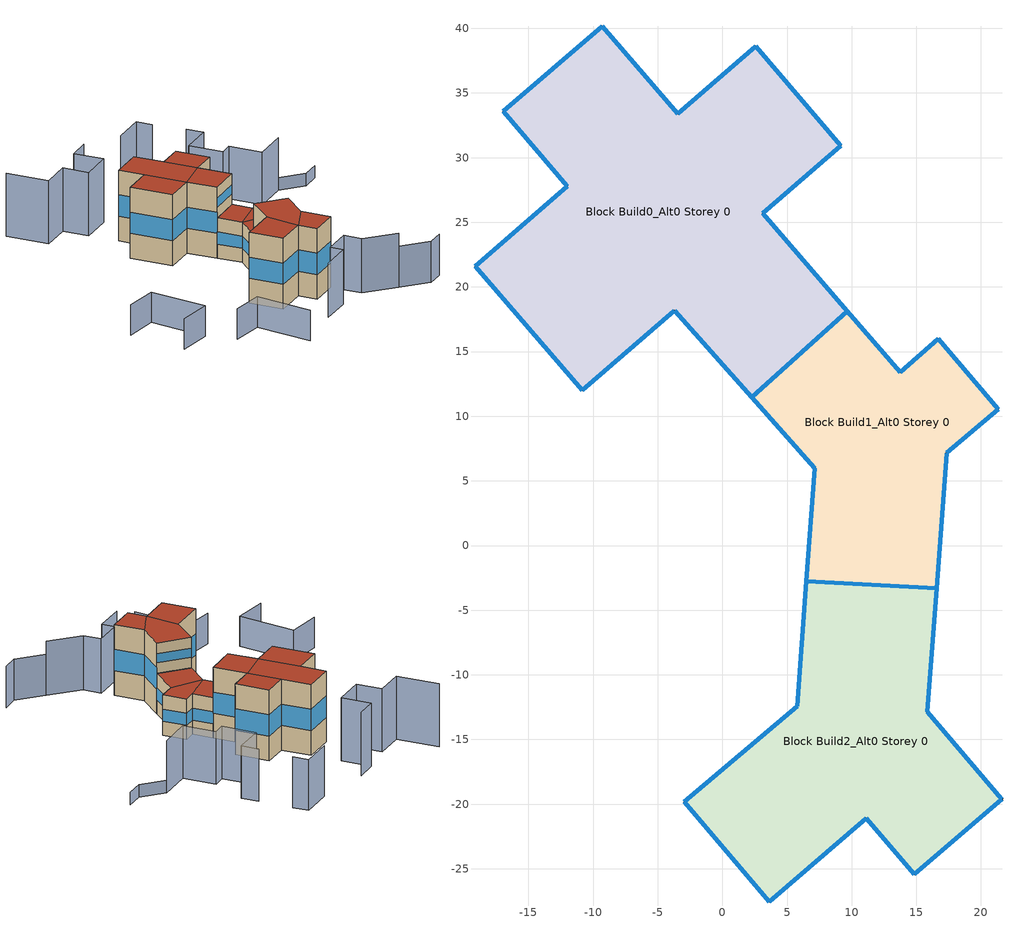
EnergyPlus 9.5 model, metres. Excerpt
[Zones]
Block Build0_Alt0 Storey 0
 floor ground (Project Heated1rstFloor): 2.59,38.6 9.16,30.93 3.13,25.69 9.67,18.11 2.27,11.45 -3.71,18.17 -10.83,11.99 -19.13,21.6 -11.99,27.77 -16.94,33.57 -9.29,40.16 -3.46,33.39 z0
 wall outside (Project Wall): 9.67,18.11 3.13,25.69 9.16,30.93 2.59,38.6 -3.46,33.39 -9.29,40.16 -16.94,33.57 -11.99,27.77 -19.13,21.6 -10.83,11.99 -3.71,18.17 2.27,11.45 z0:21; 2.27,11.45 9.67,18.11 z12:21
 wall to Block Build1_Alt0 Storey 0 (Project Partition): 2.27,11.45 9.67,18.11 z0:12
 window (Project External Window): 9.66,18.11 3.13,25.69 / 3.13,25.69 9.16,30.93 / 9.16,30.93 2.59,38.6 / 2.59,38.6 -3.46,33.4 / -3.47,33.4 -9.28,40.16 / -9.29,40.16 -16.94,33.58 / -16.94,33.57 -11.99,27.77 / -11.99,27.77 -19.13,21.61 / -19.13,21.6 -10.83,12 / -10.82,12 -3.71,18.16 / -3.7,18.16 2.27,11.45 z7.35:13.65; 2.27,11.45 9.66,18.1 z15.15:17.85
 roof outside (Project Flat Roof): 9.16,30.93 2.59,38.6 -3.46,33.39 3.13,25.69 z21; 9.67,18.11 3.13,25.69 -3.71,18.17 2.27,11.45 z21; -3.71,18.17 -11.99,27.77 -19.13,21.6 -10.83,11.99 z21; -3.71,18.17 3.13,25.69 -3.46,33.39 -9.29,40.16 -16.94,33.57 -11.99,27.77 z21
Block Build1_Alt0 Storey 0
 floor ground (Project Heated1rstFloor): 16.68,15.99 21.33,10.55 17.35,7.16 16.56,-3.31 6.49,-2.77 7.13,5.99 2.27,11.45 9.67,18.11 13.74,13.39 z0
 wall outside (Project Wall): 16.56,-3.31 17.35,7.16 21.33,10.55 16.68,15.99 13.74,13.39 9.67,18.11 / 2.27,11.45 7.13,5.99 6.49,-2.77 z0:12
 wall to Block Build2_Alt0 Storey 0 (Project Partition): 6.49,-2.77 16.56,-3.31 z0:12
 window (Project External Window): 16.56,-3.31 17.35,7.15 / 17.35,7.16 21.33,10.55 / 21.33,10.55 16.68,15.99 / 16.68,15.99 13.74,13.39 / 13.74,13.39 9.67,18.1 / 2.27,11.45 7.13,5.99 / 7.13,5.98 6.49,-2.77 z4.2:7.8
 roof outside (Project Flat Roof): 7.13,5.99 13.74,13.39 9.67,18.11 2.27,11.45 z12; 17.35,7.16 21.33,10.55 16.68,15.99 13.74,13.39 7.13,5.99 z12; 16.56,-3.31 17.35,7.16 7.13,5.99 6.49,-2.77 z12
Block Build2_Alt0 Storey 0
 floor ground (Project Heated1rstFloor): 16.56,-3.31 15.85,-12.86 21.62,-19.61 14.83,-25.42 11.13,-21.1 3.63,-27.56 -2.95,-19.83 5.78,-12.43 6.49,-2.77 z0
 wall outside (Project Wall): 6.49,-2.77 5.78,-12.43 -2.95,-19.83 3.63,-27.56 11.13,-21.1 14.83,-25.42 21.62,-19.61 15.85,-12.86 16.56,-3.31 z0:21; 16.56,-3.31 6.49,-2.77 z12:21
 window (Project External Window): 6.49,-2.77 5.78,-12.43 / 5.77,-12.44 -2.95,-19.82 / -2.95,-19.83 3.63,-27.55 / 3.63,-27.55 11.12,-21.1 / 11.13,-21.1 14.83,-25.42 / 14.84,-25.42 21.62,-19.61 / 21.62,-19.61 15.85,-12.86 / 15.85,-12.86 16.56,-3.32 z7.35:13.65; 16.56,-3.31 6.49,-2.77 z15.15:17.85
 roof outside (Project Flat Roof): 21.62,-19.61 15.85,-12.86 11.13,-21.1 14.83,-25.42 z21; 11.13,-21.1 15.85,-12.86 16.56,-3.31 6.49,-2.77 5.78,-12.43 z21; 11.13,-21.1 5.78,-12.43 -2.95,-19.83 3.63,-27.56 z21
shading: -43.22,49.59 -34.96,39.96 / -34.96,39.96 -27.79,46.13 / -27.79,46.13 -22.81,40.33 / -22.81,40.33 -15.16,46.91 / -15.16,46.91 -20.99,53.68 / -20.99,53.68 -15.72,58.29 z0:18.7; -0.62,66.74 7.22,73.58 / 7.22,73.58 10.44,70.02 z0:15; 16.91,62.26 20.36,58.28 / 20.36,58.28 12.79,51.86 / 12.79,51.86 19.41,44.11 / 19.41,44.11 22.42,46.75 / 22.42,46.75 28.85,39.24 / 28.85,39.24 37.1,46.32 z0:15.5; 37.1,46.32 45.12,45.73 / 45.12,45.73 49.53,49.5 z0:3.7; 1.22,-49.9 -7.84,-35.46 / -7.84,-35.46 -16.38,-40.71 / -32.18,-40.53 -23.44,-35.12 / -23.44,-35.12 -32.63,-20.26 / -32.63,-20.26 -41.34,-25.72 z0:9; 38.36,-27.48 27.64,-26.64 / 27.64,-26.64 24.15,-22.56 / 24.15,-22.56 17.4,-28.43 / 17.4,-28.43 19.89,-31.34 / 19.89,-31.34 12.38,-37.81 z0:16.1; 51.75,-24.77 47.74,-28.2 / 47.74,-28.2 38.36,-27.48 z0:12.2
[Building]
None: North Axis=0; Terrain=Suburbs; Loads Convergence Tolerance Value=0.04; Temperature Convergence Tolerance Value=0.4; Solar Distribution=FullExterior; Maximum Number of Warmup Days=25; Minimum Number of Warmup Days=6
[Site:Location]
WeatherData/USA_CA_San.Francisco.Intl.AP.724940_TMY3.epw: Latitude=37.62; Longitude=-122.4; Time Zone=-8; Elevation=2
[SizingPeriod:DesignDay] Day of Month=21; Humidity Condition Type=Wetbulb; Barometric Pressure=100594; Rain Indicator=No; Snow Indicator=No; Daylight Saving Time Indicator=No; Solar Model Indicator=ASHRAEClearSky
Name | Month | Day Type | Maximum DryBulb Temperature | Daily DryBulb Temperature Range | Wetbulb or DewPoint at Maximum DryBulb | Wind Speed | Wind Direction | Sky Clearness
DENVER_STAPLETON Ann Htg 99.6% Condns DB | 12 | WinterDesignDay | -20 | 0 | -20 | 2.3 | 180 | 0
DENVER_STAPLETON Ann Clg .4% Condns DB=>MWB | 7 | SummerDesignDay | 34.1 | 15.2 | 15.8 | 4 | 120 | 1
[SITE:GROUNDTEMPERATURE:BUILDINGSURFACE]
15, 15, 15, 15, 15, 15, 15, 15, 15, 15, 15, 15
[MATERIAL] Solar Absorptance=0.7; Visible Absorptance=0.7
Name | Roughness | Thickness | Conductivity | Density | Specific Heat | Thermal Absorptance
Heated1rstFloor Inertia | Rough | 0.1 | 0.9 | 2300 | 1000 | 0.9
Heated1rstFloor Insulation | Rough | 0.15 | 0.035 | 150 | 1000 | 0.9
Roof Insulation | Rough | 0.3 | 0.03 | 150 | 1000 | 0.9
Wall Inertia | Rough | 0.2 | 0.9 | 2300 | 1000 | 0.9
Wall Insulation | Rough | 0.2 | 0.03 | 150 | 1000 | 0.9
HeatedZoneIntMass | Rough | 0.1 | 0.3 | 600 | 1400 | 0.9
AirWallMaterial | MediumSmooth | 0.01 | 0.6 | 800 | 1000 | 0.95
[WINDOWMATERIAL:SIMPLEGLAZINGSYSTEM]
Window: UFactor=1.9; Solar Heat Gain Coefficient=0.7; Visible Transmittance=0.8
[CONSTRUCTION]
Project Wall: Wall Inertia, Wall Insulation
Project Partition: AirWallMaterial
Project Flat Roof: Roof Insulation
Project External Window: Window
Project Heated1rstFloor: Heated1rstFloor Inertia, Heated1rstFloor Insulation
HeatedZoneIntMassObj: HeatedZoneIntMass
[ZONE] Type=1; Multiplier=1; Ceiling Height=autocalculate; Volume=autocalculate; Floor Area=autocalculate; Part of Total Floor Area=Yes
Block Build0_Alt0 Storey 0; Block Build1_Alt0 Storey 0; Block Build2_Alt0 Storey 0
[INTERNALMASS] Construction=HeatedZoneIntMassObj
Name | Zone or ZoneList | Surface Area
Block Build0_Alt0 Storey 0IntMass | Block Build0_Alt0 Storey 0 | 6928
Block Build1_Alt0 Storey 0IntMass | Block Build1_Alt0 Storey 0 | 1847
Block Build2_Alt0 Storey 0IntMass | Block Build2_Alt0 Storey 0 | 4376
[ELECTRICEQUIPMENT] Schedule=LoadSchedule; Design Level Calculation Method=Watts/Area; Fraction Latent=0; Fraction Radiant=0; Fraction Lost=0; EndUse Subcategory=General
Name | Zone or ZoneList | Watts per Zone Floor Area
Block Build0_Alt0 Storey 0Load | Block Build0_Alt0 Storey 0 | 0.07
Block Build1_Alt0 Storey 0Load | Block Build1_Alt0 Storey 0 | 0.04
Block Build2_Alt0 Storey 0Load | Block Build2_Alt0 Storey 0 | 0.07
[ZONEINFILTRATION:FLOWCOEFFICIENT] Schedule=AlwaysON; Stack Coefficient=0.107; Pressure Exponent=0.667; Wind Coefficient=0.167; Shelter Factor=0.61
Name | Zone | Flow Coefficient
Block Build0_Alt0 Storey 0Leak | Block Build0_Alt0 Storey 0 | 0.202631
Block Build1_Alt0 Storey 0Leak | Block Build1_Alt0 Storey 0 | 0.0603904
Block Build2_Alt0 Storey 0Leak | Block Build2_Alt0 Storey 0 | 0.144446
[ZONEVENTILATION:DESIGNFLOWRATE] Schedule=AlwaysON; Design Flow Rate Calculation Method=AirChanges/Hour; Air Changes per Hour=4; Ventilation Type=Natural; Fan Pressure Rise=0; Fan Total Efficiency=1; Constant Term Coefficient=1; Temperature Term Coefficient=0; Velocity Term Coefficient=0; Velocity Squared Term Coefficient=0; Minimum Indoor Temperature=26; Maximum Indoor Temperature=100; Delta Temperature=1; Minimum Outdoor Temperature=-100; Maximum Outdoor Temperature=100; Maximum Wind Speed=40
Name | Zone or ZoneList
Block Build0_Alt0 Storey 0FreeCool | Block Build0_Alt0 Storey 0
Block Build1_Alt0 Storey 0FreeCool | Block Build1_Alt0 Storey 0
Block Build2_Alt0 Storey 0FreeCool | Block Build2_Alt0 Storey 0
[HVACTEMPLATE:THERMOSTAT]
ResidZone: Constant Heating Setpoint=21; Constant Cooling Setpoint=50
[HVACTEMPLATE:ZONE:IDEALLOADSAIRSYSTEM] Template Thermostat=ResidZone; Maximum Heating Supply Air Temperature=50; Minimum Cooling Supply Air Temperature=13; Maximum Heating Supply Air Humidity Ratio=0.0156; Minimum Cooling Supply Air Humidity Ratio=0.0077; Heating Limit=NoLimit; Cooling Limit=NoLimit; Dehumidification Control Type=ConstantSensibleHeatRatio; Cooling Sensible Heat Ratio=0.7; Dehumidification Setpoint=60; Humidification Control Type=None; Humidification Setpoint=30; Outdoor Air Method=Flow/Area; Outdoor Air Flow Rate per Person=0.007; Outdoor Air Flow Rate per Zone=0; Demand Controlled Ventilation Type=None; Outdoor Air Economizer Type=NoEconomizer; Heat Recovery Type=Sensible; Sensible Heat Recovery Effectiveness=0.65; Latent Heat Recovery Effectiveness=0
Name | Maximum Sensible Heating Capacity | Outdoor Air Flow Rate per Zone Floor Area
Block Build0_Alt0 Storey 0 | 86598.2 | 0.00245
Block Build1_Alt0 Storey 0 | 23087.4 | 0.0014
Block Build2_Alt0 Storey 0 | 54706.1 | 0.00245
[ENERGYMANAGEMENTSYSTEM:SENSOR]
Name | OutputVariable or OutputMeter Index Key | OutputVariable or OutputMeter
T0 | Block Build0_Alt0 Storey 0 | Zone Mean Air Temperature
T1 | Block Build1_Alt0 Storey 0 | Zone Mean Air Temperature
T2 | Block Build2_Alt0 Storey 0 | Zone Mean Air Temperature
Pow0 | Block Build0_Alt0 Storey 0 IDEAL LOADS AIR SYSTEM | Zone Ideal Loads Supply Air Total Heating Rate
Pow1 | Block Build1_Alt0 Storey 0 IDEAL LOADS AIR SYSTEM | Zone Ideal Loads Supply Air Total Heating Rate
Pow2 | Block Build2_Alt0 Storey 0 IDEAL LOADS AIR SYSTEM | Zone Ideal Loads Supply Air Total Heating Rate
DHWPow | DHW | Water Use Equipment Heating Rate
[ENERGYMANAGEMENTSYSTEM:PROGRAMCALLINGMANAGER]
Average Building Temperature: EndOfZoneTimestepBeforeZoneReporting; AverageZoneTemps
Compute Total Building Heat Pow: EndOfZoneTimestepBeforeZoneReporting; TotZonePow
Compute Total DHW Heat Pow: EndOfZoneTimestepBeforeZoneReporting; prgmDHWPow
[ENERGYMANAGEMENTSYSTEM:PROGRAM]
AverageZoneTemps: SET SumNumerator = T0*Vol0+T1*Vol1+T2*Vol2; SET SumDenominator  = Vol0+Vol1+Vol2; SET AverageBuildingTemp  = SumNumerator / SumDenominator
TotZonePow: SET TotBuildPow = Pow0+Pow1+Pow2
prgmDHWPow: SET TotDHWPow = DHWPow
[ENERGYMANAGEMENTSYSTEM:GLOBALVARIABLE]
AverageBuildingTemp
TotBuildPow
TotDHWPow
[ENERGYMANAGEMENTSYSTEM:OUTPUTVARIABLE] Type of Data in Variable=Averaged; Update Frequency=ZoneTimeStep
Name | EMS Variable
Mean Heated Zones Air Temperature | AverageBuildingTemp
Total Building Heating Power | TotBuildPow
Total DHW Heating Power | TotDHWPow
[ENERGYMANAGEMENTSYSTEM:INTERNALVARIABLE] Internal Data Type=Zone Air Volume
Name | Internal Data Index Key
Vol0 | Block Build0_Alt0 Storey 0
Vol1 | Block Build1_Alt0 Storey 0
Vol2 | Block Build2_Alt0 Storey 0
[WATERUSE:EQUIPMENT]
DHW: EndUse Subcategory=General; Peak Flow Rate=1.63393e-08; Flow Rate Fraction Schedule=WaterTaps; Target Temperature Schedule=TargetWaterTemp; Hot Water Supply Temperature Schedule=HotWaterTemp; Cold Water Supply Temperature Schedule=ColdWaterTemp
[SCHEDULE:COMPACT]
AlwaysON: Through: 12/31, For: AllDays, Until: 24:00, 1
HotWaterTemp: Through: 12/31, For: AllDays, Until: 24:00, 55
TargetWaterTemp: Through: 12/31, For: AllDays, Until: 24:00, 37
[SCHEDULE:FILE] Column Number=1; Rows to Skip at Top=0; Number of Hours of Data=8760; Column Separator=Comma; Interpolate to Timestep=No
Name | File
LoadSchedule | /Users/alizad/PycharmProjects/mubes-ubem/examples/ForTest/InputFiles/Building12_winter.txt
Watertaps | /Users/alizad/PycharmProjects/mubes-ubem/examples/ForTest/InputFiles/domestic_hot_water_40_apartments.txt
ColdWaterTemp | /Users/alizad/PycharmProjects/mubes-ubem/examples/ForTest/InputFiles/cold_water_temperature_stockholm.txt
